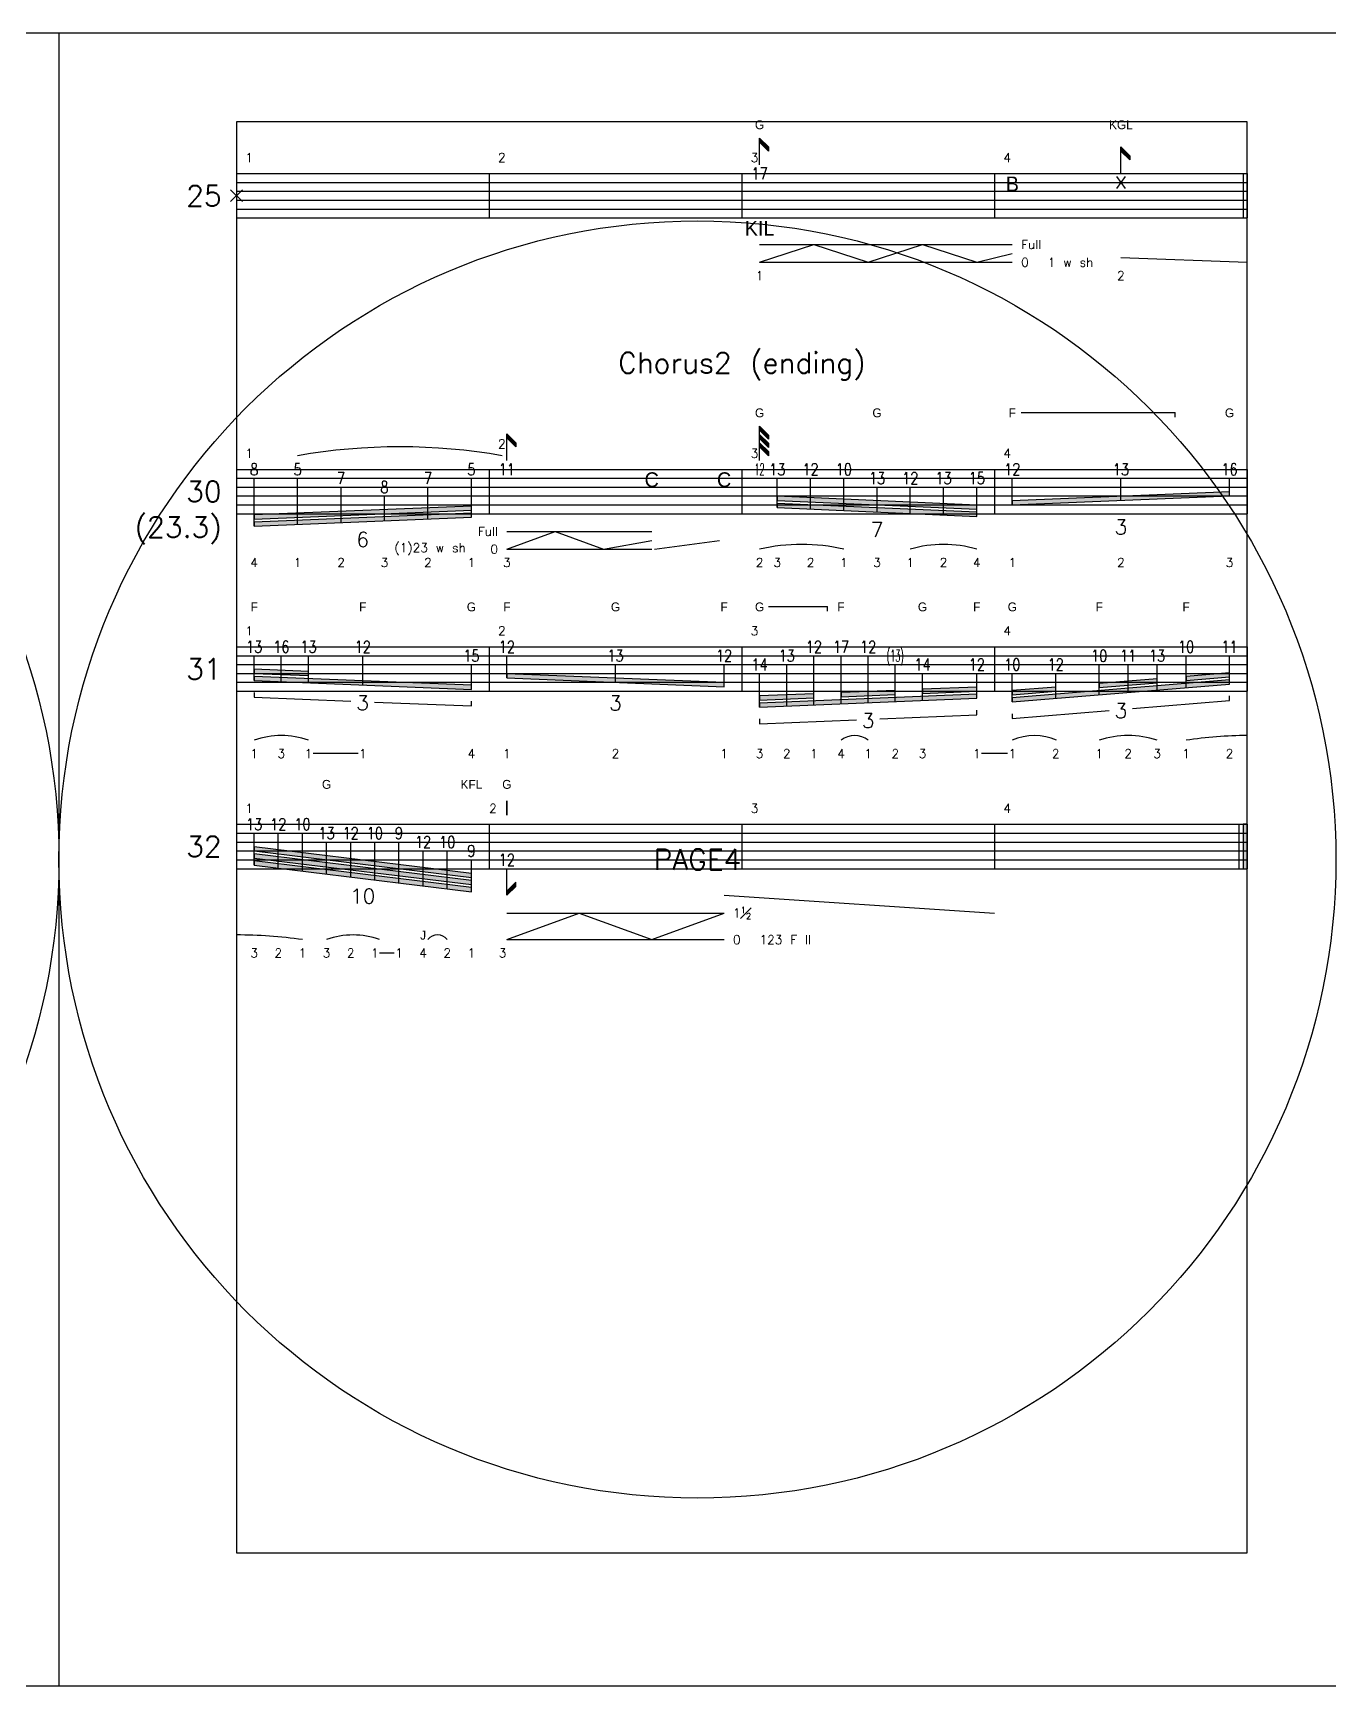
# Model space of a CAD drawing. Header units: millimetres. Extents: x 0 to 864, y 0 to 279.
# Drawn here: x 643.3 to 863.6, y 0 to 279.4 of the extents above; entities that cross this region are included whole.
import ezdxf
from ezdxf.enums import TextEntityAlignment as Align

# ---------------------------------------------------------------- set-up
doc = ezdxf.new("R2010")
doc.units = ezdxf.units.MM
doc.header["$PDMODE"] = 3
for name, color, linetype in [('art', 6, 'Continuous'), ('finger', 4, 'Continuous'), ('note', 7, 'Continuous'), ('staff', 7, 'Continuous')]:
    doc.layers.add(name, color=color, linetype=linetype)
doc.layers.add('hidden', color=4, linetype='Continuous', plot=False)
doc.styles.add('art', font='FINAAC_.TTF', dxfattribs={"height": 1.5})
doc.styles.add('finger', font='txt.shx', dxfattribs={"height": 1.5})
doc.styles.add('height15', font='txt.shx', dxfattribs={"height": 1.5})
doc.styles.add('height25', font='txt.shx', dxfattribs={"height": 2.5})
doc.styles.add('height35', font='txt.shx', dxfattribs={"height": 3.5})
doc.styles.add('rest', font='FINAAC_.TTF', dxfattribs={"height": 2.5})
doc.styles.add('width12', font='txt.shx', dxfattribs={"width": 1.2, "height": 2})
doc.styles.add('width5', font='txt.shx', dxfattribs={"width": 0.5, "height": 2})
doc.styles.add('width8', font='txt.shx', dxfattribs={"width": 0.8, "height": 2})

# ---------------------------------------------------------------- blocks, each defined once
blk = doc.blocks.new('page')
at = {"layer": 'hidden'}
for p, q in [((215.9, 279.4), (0, 279.4)), ((0, 279.4), (0, 0)), ((30, 264.4), (30, 22.5)), ((200.9, 264.4), (30, 264.4)), ((200.9, 22.5), (200.9, 264.4)), ((30, 22.5), (200.9, 22.5)), ((0, 0), (215.9, 0))]:
    blk.add_line(p, q, dxfattribs=at)
blk.add_circle((107.95, 139.7), 107.95, dxfattribs=at)
blk.add_point((30, 251.9), dxfattribs=at)
at = {"layer": 'hidden', "style": 'height35', "flags": 8}
blk.add_attdef('PAGE_NUM', text='', height=3.5, dxfattribs=at).set_placement((107.95, 139.7), align=Align.MIDDLE_CENTER)
blk = doc.blocks.new('barline_double')
at = {"layer": 'staff'}
for p, q in [((-0.7, 0), (-0.7, -7.5)), ((0, 0), (0, -7.5))]:
    blk.add_line(p, q, dxfattribs=at)
blk = doc.blocks.new('flag1_up')
at = {"layer": 'note'}
blk.add_hatch(color=256, dxfattribs=at).paths.add_polyline_path([(0, 4.5), (1.5, 3), (1.5, 2.3), (0, 3.8)])
blk.add_lwpolyline([(0, 4.5), (1.5, 3), (1.5, 2.3), (0, 3.8)], close=True, dxfattribs=at)
blk = doc.blocks.new('flag3_up')
at = {"layer": 'note'}
for p in [(0, 2.8), (0, 1.4), (0, 0)]:
    blk.add_blockref('flag1_up', p, dxfattribs=at)
blk = doc.blocks.new('barline_end')
at = {"layer": 'staff'}
blk.add_hatch(color=256, dxfattribs=at).paths.add_polyline_path([(0, 0), (-0.7, 0), (-0.7, -7.5), (0, -7.5)])
blk.add_line((-1.4, 0), (-1.4, -7.5), dxfattribs=at)
blk.add_lwpolyline([(0, 0), (-0.7, 0), (-0.7, -7.5), (0, -7.5)], close=True, dxfattribs=at)
blk = doc.blocks.new('flag1_down')
at = {"layer": 'note'}
blk.add_hatch(color=256, dxfattribs=at).paths.add_polyline_path([(0, -4.5), (1.5, -3), (1.5, -2.3), (0, -3.8)])
blk.add_lwpolyline([(0, -4.5), (1.5, -3), (1.5, -2.3), (0, -3.8)], close=True, dxfattribs=at)

msp = doc.modelspace()

# ---------------------------------------------------------------- hatches: boundary and pattern name
at = {"layer": 'note'}
for points in [[(845.6, 201.85), (808.88, 200.35), (808.88, 199.65), (845.6, 201.15)], [(717.43, 199.45), (680.7, 197.95), (680.7, 197.25), (717.43, 198.75)], [(802.88, 199.6), (769.15, 201.1), (769.15, 200.4), (802.88, 198.9)], [(802.88, 198.4), (769.15, 199.9), (769.15, 199.2), (802.88, 197.7)], [(717.43, 198.25), (680.7, 196.75), (680.7, 196.05), (717.43, 197.55)], [(689.88, 171.47), (680.7, 171.85), (680.7, 171.15), (689.88, 170.78)], [(717.43, 169.15), (680.7, 170.65), (680.7, 169.95), (717.43, 168.45)], [(760.15, 169.6), (723.42, 171.1), (723.42, 170.4), (760.15, 168.9)], [(845.6, 171.25), (838.26, 170.65), (838.26, 169.95), (845.6, 170.55)], [(775.33, 167.72), (766.15, 167.35), (766.15, 166.65), (775.33, 167.03)], [(802.88, 167.65), (766.15, 166.15), (766.15, 165.45), (802.88, 166.95)], [(789.1, 168.29), (779.92, 167.91), (779.92, 167.21), (789.1, 167.59)], [(802.88, 168.85), (793.69, 168.47), (793.69, 167.78), (802.88, 168.15)], [(845.6, 170.05), (808.88, 167.05), (808.88, 166.35), (845.6, 169.35)], [(816.22, 168.85), (808.88, 168.25), (808.88, 167.55), (816.22, 168.15)], [(833.36, 170.25), (823.57, 169.45), (823.57, 168.75), (833.36, 169.55)], [(717.43, 137.35), (680.7, 141.85), (680.7, 141.15), (717.43, 136.65)], [(717.43, 136.15), (680.7, 140.65), (680.7, 139.95), (717.43, 135.45)], [(717.43, 134.95), (680.7, 139.45), (680.7, 138.75), (717.43, 134.25)]]:
    msp.add_hatch(color=256, dxfattribs=at).paths.add_polyline_path(points)

# ---------------------------------------------------------------- linework, layer by layer
at = {"layer": 'art'}
for p, q in [((810.38, 215.25), (836.42, 215.25)), ((836.42, 214.45), (836.42, 215.25)), ((767.65, 182.45), (777.63, 182.45)), ((777.63, 181.65), (777.63, 182.45))]:
    msp.add_line(p, q, dxfattribs=at)
at = {"layer": 'finger'}
for p, q in [((766.15, 243.65), (808.88, 243.65)), ((766.15, 240.65), (775.33, 243.65)), ((775.33, 243.65), (784.51, 240.65)), ((784.51, 240.65), (793.69, 243.65)), ((793.69, 243.65), (802.88, 240.65)), ((766.15, 240.65), (808.88, 240.65)), ((802.88, 240.65), (808.88, 242.15)), ((827.24, 241.45), (848.6, 240.65)), ((723.42, 192.15), (731.59, 195.15)), ((723.42, 195.15), (747.91, 195.15)), ((731.59, 195.15), (739.75, 192.15)), ((739.75, 192.15), (747.91, 193.65)), ((748.41, 192.15), (759.35, 193.65)), ((723.42, 192.15), (747.91, 192.15)), ((690.68, 157.65), (698.26, 157.65)), ((803.68, 157.65), (808.08, 157.65)), ((760.15, 133.65), (805.88, 130.65)), ((723.42, 130.65), (760.15, 130.65)), ((723.42, 126.15), (735.67, 130.65)), ((735.67, 130.65), (747.91, 126.15)), ((747.91, 126.15), (760.15, 130.65)), ((723.42, 126.15), (760.15, 126.15)), ((701.9, 123.95), (704.38, 123.95))]:
    msp.add_line(p, q, dxfattribs=at)
for centre, radius, start, end in [((773.27, 160.86), 32.09, 77.1798, 102.8202), ((797.25, 172.8), 20.15, 73.7993, 106.2007), ((685.29, 147.08), 13.57, 70.2289, 109.7711), ((782.22, 156.96), 3.69, 51.5694, 128.4306), ((812.62, 151.46), 9.19, 65.9148, 114.0852), ((828.46, 145.26), 15.39, 71.4424, 108.5576), ((848.6, 93.36), 67.29, 90, 98.844), ((677.7, 48.69), 78.26, 81.8004, 90), ((697.42, 114), 12.95, 69.7531, 110.2469), ((711.7, 124.97), 2.02, 35.7671, 144.2329)]:
    msp.add_arc(centre, radius, start, end, dxfattribs=at)
at = {"layer": 'hidden'}
for p, q in [((720.43, 255.65), (720.43, 248.15)), ((763.15, 255.65), (763.15, 248.15)), ((805.88, 255.65), (805.88, 248.15)), ((720.43, 205.65), (720.43, 198.15)), ((763.15, 205.65), (763.15, 198.15)), ((805.88, 205.65), (805.88, 198.15)), ((720.43, 175.65), (720.43, 168.15)), ((763.15, 175.65), (763.15, 168.15)), ((805.88, 175.65), (805.88, 168.15)), ((720.43, 145.65), (720.43, 138.15)), ((763.15, 145.65), (763.15, 138.15)), ((805.88, 145.65), (805.88, 138.15))]:
    msp.add_line(p, q, dxfattribs=at)
at = {"layer": 'note'}
for p, q in [((766.15, 257.15), (766.15, 261.65)), ((827.24, 255.65), (827.24, 260.15)), ((766.15, 207.15), (766.15, 212.95)), ((723.42, 207.15), (723.42, 211.65)), ((680.7, 196.05), (680.7, 204.15)), ((688.04, 196.35), (688.04, 204.15)), ((717.43, 197.55), (717.43, 204.15)), ((769.15, 199.2), (769.15, 204.15)), ((774.77, 198.95), (774.77, 204.15)), ((780.39, 198.7), (780.39, 204.15)), ((808.88, 199.65), (808.88, 204.15)), ((827.24, 200.4), (827.24, 204.15)), ((845.6, 201.15), (845.6, 204.15)), ((695.39, 196.65), (695.39, 202.65)), ((710.08, 197.25), (710.08, 202.65)), ((786.01, 198.45), (786.01, 202.65)), ((791.63, 198.2), (791.63, 202.65)), ((797.25, 197.95), (797.25, 202.65)), ((802.88, 197.7), (802.88, 202.65)), ((702.73, 196.95), (702.73, 201.15)), ((680.7, 169.95), (680.7, 174.15)), ((685.29, 169.76), (685.29, 174.15)), ((689.88, 169.57), (689.88, 174.15)), ((699.06, 169.2), (699.06, 174.15)), ((723.42, 170.4), (723.42, 174.15)), ((775.33, 165.82), (775.33, 174.15)), ((779.92, 166.01), (779.92, 174.15)), ((784.51, 166.2), (784.51, 174.15)), ((838.26, 168.75), (838.26, 174.15)), ((845.6, 169.35), (845.6, 174.15)), ((717.43, 168.45), (717.43, 172.65)), ((741.79, 169.65), (741.79, 172.65)), ((760.15, 168.9), (760.15, 172.65)), ((766.15, 165.45), (766.15, 171.15)), ((770.74, 165.64), (770.74, 172.65)), ((789.1, 166.39), (789.1, 172.65)), ((793.69, 166.57), (793.69, 171.15)), ((802.88, 166.95), (802.88, 171.15)), ((808.88, 166.35), (808.88, 171.15)), ((816.22, 166.95), (816.22, 171.15)), ((823.57, 167.55), (823.57, 172.65)), ((828.46, 167.95), (828.46, 172.65)), ((833.36, 168.35), (833.36, 172.65)), ((680.7, 167.95), (680.7, 167.15)), ((680.7, 167.15), (697.06, 166.48)), ((701.06, 166.32), (717.43, 165.65)), ((717.43, 165.65), (717.43, 166.45)), ((802.88, 164.15), (802.88, 164.95)), ((808.88, 163.55), (825.24, 164.89)), ((829.23, 165.21), (845.6, 166.55)), ((845.6, 166.55), (845.6, 167.35)), ((766.15, 163.45), (766.15, 162.65)), ((766.15, 162.65), (782.51, 163.32)), ((786.51, 163.48), (802.88, 164.15)), ((808.88, 164.35), (808.88, 163.55)), ((680.7, 138.75), (680.7, 144.15)), ((684.78, 138.25), (684.78, 144.15)), ((688.86, 137.75), (688.86, 144.15)), ((692.94, 137.25), (692.94, 142.65)), ((697.02, 136.75), (697.02, 142.65)), ((701.1, 136.25), (701.1, 142.65)), ((705.18, 135.75), (705.18, 142.65)), ((709.26, 135.25), (709.26, 141.15)), ((713.34, 134.75), (713.34, 141.15)), ((717.43, 134.25), (717.43, 139.65)), ((723.42, 133.65), (723.42, 138.15))]:
    msp.add_line(p, q, dxfattribs=at)
for points in [[(845.6, 201.85), (808.88, 200.35), (808.88, 199.65), (845.6, 201.15)], [(717.43, 199.45), (680.7, 197.95), (680.7, 197.25), (717.43, 198.75)], [(802.88, 199.6), (769.15, 201.1), (769.15, 200.4), (802.88, 198.9)], [(802.88, 198.4), (769.15, 199.9), (769.15, 199.2), (802.88, 197.7)], [(717.43, 198.25), (680.7, 196.75), (680.7, 196.05), (717.43, 197.55)], [(689.88, 171.47), (680.7, 171.85), (680.7, 171.15), (689.88, 170.78)], [(717.43, 169.15), (680.7, 170.65), (680.7, 169.95), (717.43, 168.45)], [(760.15, 169.6), (723.42, 171.1), (723.42, 170.4), (760.15, 168.9)], [(845.6, 171.25), (838.26, 170.65), (838.26, 169.95), (845.6, 170.55)], [(775.33, 167.72), (766.15, 167.35), (766.15, 166.65), (775.33, 167.03)], [(802.88, 167.65), (766.15, 166.15), (766.15, 165.45), (802.88, 166.95)], [(789.1, 168.29), (779.92, 167.91), (779.92, 167.21), (789.1, 167.59)], [(802.88, 168.85), (793.69, 168.47), (793.69, 167.78), (802.88, 168.15)], [(845.6, 170.05), (808.88, 167.05), (808.88, 166.35), (845.6, 169.35)], [(816.22, 168.85), (808.88, 168.25), (808.88, 167.55), (816.22, 168.15)], [(833.36, 170.25), (823.57, 169.45), (823.57, 168.75), (833.36, 169.55)], [(717.43, 137.35), (680.7, 141.85), (680.7, 141.15), (717.43, 136.65)], [(717.43, 136.15), (680.7, 140.65), (680.7, 139.95), (717.43, 135.45)], [(717.43, 134.95), (680.7, 139.45), (680.7, 138.75), (717.43, 134.25)]]:
    msp.add_lwpolyline(points, close=True, dxfattribs=at)
msp.add_arc((705.34, 109.11), 100.35, 80.0782, 99.9218, dxfattribs=at)
at = {"layer": 'staff'}
for p, q in [((677.7, 255.65), (677.7, 248.15)), ((677.7, 255.65), (848.6, 255.65)), ((848.6, 255.65), (848.6, 248.15)), ((677.7, 254.15), (848.6, 254.15)), ((677.7, 252.65), (848.6, 252.65)), ((677.7, 251.15), (848.6, 251.15)), ((677.7, 249.65), (848.6, 249.65)), ((677.7, 248.15), (848.6, 248.15)), ((677.7, 205.65), (848.6, 205.65)), ((677.7, 204.15), (848.6, 204.15)), ((763.15, 205.65), (763.15, 198.15)), ((848.6, 205.65), (848.6, 198.15)), ((848.6, 205.65), (848.6, 198.15)), ((677.7, 202.65), (848.6, 202.65)), ((677.7, 201.15), (848.6, 201.15)), ((677.7, 199.65), (848.6, 199.65)), ((677.7, 198.15), (848.6, 198.15)), ((677.7, 175.65), (677.7, 168.15)), ((677.7, 175.65), (848.6, 175.65)), ((677.7, 174.15), (848.6, 174.15)), ((763.15, 175.65), (763.15, 168.15)), ((763.15, 175.65), (763.15, 168.15)), ((848.6, 175.65), (848.6, 168.15)), ((677.7, 172.65), (848.6, 172.65)), ((677.7, 171.15), (848.6, 171.15)), ((677.7, 169.65), (848.6, 169.65)), ((677.7, 168.15), (848.6, 168.15)), ((677.7, 145.65), (677.7, 138.15)), ((677.7, 145.65), (848.6, 145.65)), ((848.6, 145.65), (848.6, 138.15)), ((677.7, 144.15), (848.6, 144.15)), ((677.7, 142.65), (848.6, 142.65)), ((677.7, 141.15), (848.6, 141.15)), ((677.7, 139.65), (848.6, 139.65)), ((677.7, 138.15), (848.6, 138.15))]:
    msp.add_line(p, q, dxfattribs=at)

# ---------------------------------------------------------------- block references
at = {"layer": 'note'}
for name, p in [('flag1_up', (766.15, 257.15)), ('flag1_up', (827.24, 255.65)), ('flag3_up', (766.15, 205.65)), ('flag1_up', (723.42, 207.15)), ('flag1_down', (723.42, 138.15))]:
    msp.add_blockref(name, p, dxfattribs=at)
at = {"layer": 'staff'}
for p, values in [((431.8, 0), {'PAGE_NUM': 'PAGE3'}), ((647.7, 0), {'PAGE_NUM': 'PAGE4'})]:
    msp.add_blockref('page', p, dxfattribs=at).add_auto_attribs(values)
for name, p in [('barline_double', (848.6, 255.65)), ('barline_end', (848.6, 145.65))]:
    msp.add_blockref(name, p, dxfattribs=at)

# ---------------------------------------------------------------- texts
at = {"layer": 'art', "style": 'art'}
for s, p in [('G', (766.15, 263.15)), ('KGL', (827.24, 263.15)), ('G', (766.15, 214.45)), ('G', (786.01, 214.45)), ('F', (808.88, 214.45)), ('G', (845.6, 214.45)), ('F', (680.7, 181.65)), ('F', (699.06, 181.65)), ('G', (717.43, 181.65)), ('F', (723.42, 181.65)), ('G', (741.79, 181.65)), ('F', (760.15, 181.65)), ('G', (766.15, 181.65)), ('F', (779.92, 181.65)), ('G', (793.69, 181.65)), ('F', (802.88, 181.65)), ('G', (808.88, 181.65)), ('F', (823.57, 181.65)), ('F', (838.26, 181.65)), ('G', (692.94, 151.65)), ('KFL', (717.43, 151.65)), ('G', (723.42, 151.65))]:
    msp.add_text(s, height=1.5, dxfattribs=at).set_placement(p, align=Align.CENTER)
at = {"layer": 'finger'}
for s, style, p in [('1', 'finger', (766.15, 237.65)), ('2', 'finger', (827.24, 237.65)), ('4', 'finger', (680.7, 189.15)), ('1', 'finger', (688.04, 189.15)), ('2', 'finger', (695.39, 189.15)), ('3', 'finger', (702.73, 189.15)), ('2', 'finger', (710.08, 189.15)), ('1', 'finger', (717.43, 189.15)), ('3', 'finger', (723.42, 189.15)), ('2', 'finger', (766.15, 189.15)), ('3', 'finger', (769.15, 189.15)), ('2', 'finger', (774.77, 189.15)), ('1', 'finger', (780.39, 189.15)), ('3', 'finger', (786.01, 189.15)), ('1', 'finger', (791.63, 189.15)), ('2', 'finger', (797.25, 189.15)), ('4', 'finger', (802.88, 189.15)), ('1', 'finger', (808.88, 189.15)), ('2', 'finger', (827.24, 189.15)), ('3', 'finger', (845.6, 189.15)), ('1', 'finger', (680.7, 156.85)), ('3', 'finger', (685.29, 156.85)), ('1', 'finger', (689.88, 156.85)), ('1', 'finger', (699.06, 156.85)), ('4', 'finger', (717.43, 156.85)), ('1', 'finger', (723.42, 156.85)), ('2', 'finger', (741.79, 156.85)), ('1', 'finger', (760.15, 156.85)), ('3', 'finger', (766.15, 156.85)), ('2', 'finger', (770.74, 156.85)), ('1', 'finger', (775.33, 156.85)), ('4', 'finger', (779.92, 156.85)), ('1', 'finger', (784.51, 156.85)), ('2', 'finger', (789.1, 156.85)), ('3', 'finger', (793.69, 156.85)), ('1', 'finger', (802.88, 156.85)), ('1', 'finger', (808.88, 156.85)), ('2', 'finger', (816.22, 156.85)), ('1', 'finger', (823.57, 156.85)), ('2', 'finger', (828.46, 156.85)), ('3', 'finger', (833.36, 156.85)), ('1', 'finger', (838.26, 156.85)), ('2', 'finger', (845.6, 156.85)), ('J', 'art', (709.26, 126.15)), ('3', 'finger', (680.7, 123.15)), ('2', 'finger', (684.78, 123.15)), ('1', 'finger', (688.86, 123.15)), ('3', 'finger', (692.94, 123.15)), ('2', 'finger', (697.02, 123.15)), ('1', 'finger', (701.1, 123.15)), ('1', 'finger', (705.18, 123.15)), ('4', 'finger', (709.26, 123.15)), ('2', 'finger', (713.34, 123.15)), ('1', 'finger', (717.43, 123.15)), ('3', 'finger', (722.7, 123.15))]:
    msp.add_text(s, height=1.5, dxfattribs=dict(at, style=style)).set_placement(p, align=Align.CENTER)
at = {"layer": 'finger', "char_height": 1.5, "style": 'finger'}
for s, insert, width, attachment_point in [('Full', (810.38, 243.65), 4.5, 4), ('0', (810.38, 240.65), 4.5, 4), ('1 w sh', (814.88, 240.65), 11.0455, 4), ('Full', (721.93, 195.15), 4.5, 6), ('(1)23 w sh', (716.47, 192.15), 13.5429, 6), ('0', (721.93, 192.15), 4.5, 6), ('\\A1;1{\\H0.7x;\\S1#2;}', (761.65, 130.65), 4.5, 4), ('0', (761.65, 126.15), 4.5, 4), ('123 F ll', (766.15, 126.15), 11.0455, 4)]:
    msp.add_mtext(s, dxfattribs=dict(at, insert=insert, width=width, attachment_point=attachment_point))
at = {"layer": 'note'}
for s, style, width, p in [('17', 'width8', 0.8, (766.15, 255.65)), ('X', 'width12', 1.2, (827.24, 254.15)), ('8', 'width8', 0.8, (680.7, 205.65)), ('5', 'width8', 0.8, (688.04, 205.65)), ('7', 'width8', 0.8, (695.39, 204.15)), ('7', 'width8', 0.8, (710.08, 204.15)), ('5', 'width8', 0.8, (717.43, 205.65)), ('11', 'width8', 0.8, (723.42, 205.65)), ('12', 'width5', 0.5, (766.15, 205.65)), ('13', 'width8', 0.8, (769.15, 205.65)), ('12', 'width8', 0.8, (774.77, 205.65)), ('10', 'width8', 0.8, (780.39, 205.65)), ('13', 'width8', 0.8, (786.01, 204.15)), ('12', 'width8', 0.8, (791.63, 204.15)), ('13', 'width8', 0.8, (797.25, 204.15)), ('15', 'width8', 0.8, (802.88, 204.15)), ('12', 'width8', 0.8, (808.88, 205.65)), ('13', 'width8', 0.8, (827.24, 205.65)), ('16', 'width8', 0.8, (845.6, 205.65)), ('8', 'width8', 0.8, (702.73, 202.65)), ('13', 'width8', 0.8, (680.7, 175.65)), ('16', 'width8', 0.8, (685.29, 175.65)), ('13', 'width8', 0.8, (689.88, 175.65)), ('12', 'width8', 0.8, (699.06, 175.65)), ('12', 'width8', 0.8, (723.42, 175.65)), ('12', 'width8', 0.8, (775.33, 175.65)), ('17', 'width8', 0.8, (779.92, 175.65)), ('12', 'width8', 0.8, (784.51, 175.65)), ('10', 'width8', 0.8, (838.26, 175.65)), ('11', 'width8', 0.8, (845.6, 175.65)), ('15', 'width8', 0.8, (717.43, 174.15)), ('13', 'width8', 0.8, (741.79, 174.15)), ('12', 'width8', 0.8, (760.15, 174.15)), ('14', 'width8', 0.8, (766.15, 172.65)), ('13', 'width8', 0.8, (770.74, 174.15)), ('(13)', 'width5', 0.5, (789.1, 174.15)), ('14', 'width8', 0.8, (793.69, 172.65)), ('12', 'width8', 0.8, (802.88, 172.65)), ('10', 'width8', 0.8, (808.88, 172.65)), ('12', 'width8', 0.8, (816.22, 172.65)), ('10', 'width8', 0.8, (823.57, 174.15)), ('11', 'width8', 0.8, (828.46, 174.15)), ('13', 'width8', 0.8, (833.36, 174.15)), ('13', 'width8', 0.8, (680.7, 145.65)), ('12', 'width8', 0.8, (684.78, 145.65)), ('10', 'width8', 0.8, (688.86, 145.65)), ('13', 'width8', 0.8, (692.94, 144.15)), ('12', 'width8', 0.8, (697.02, 144.15)), ('10', 'width8', 0.8, (701.1, 144.15)), ('9', 'width8', 0.8, (705.18, 144.15)), ('12', 'width8', 0.8, (709.26, 142.65)), ('10', 'width8', 0.8, (713.34, 142.65)), ('9', 'width8', 0.8, (717.43, 141.15)), ('12', 'width8', 0.8, (723.42, 139.65))]:
    msp.add_text(s, height=2, dxfattribs=dict(at, style=style, width=width)).set_placement(p, align=Align.MIDDLE_CENTER)
at = {"layer": 'note', "style": 'rest'}
for s, p in [('B', (808.88, 252.65)), ('KIL', (766.15, 245.15)), ('C', (747.91, 202.65)), ('C', (760.15, 202.65)), ('I', (723.42, 147.15))]:
    msp.add_text(s, height=2.5, dxfattribs=at).set_placement(p, align=Align.CENTER)
at = {"layer": 'note', "style": 'height25'}
for s, p in [('7', (786.01, 195.45)), ('3', (827.24, 195.9)), ('6', (699.06, 193.8)), ('3', (699.06, 166.2)), ('3', (741.79, 166.15)), ('3', (827.24, 164.85)), ('3', (784.51, 163.2)), ('10', (699.06, 133.5))]:
    msp.add_text(s, height=2.5, dxfattribs=at).set_placement(p, align=Align.MIDDLE_CENTER)
at = {"layer": 'staff', "style": 'height15'}
for s, p in [('1', (679.2, 257.15)), ('2', (721.93, 257.15)), ('3', (764.65, 257.15)), ('4', (807.38, 257.15)), ('2', (721.93, 208.75)), ('1', (679.2, 207.15)), ('3', (764.65, 207.15)), ('4', (807.38, 207.15)), ('4', (807.38, 207.15)), ('1', (679.2, 177.15)), ('2', (721.93, 177.15)), ('3', (764.65, 177.15)), ('4', (807.38, 177.15)), ('1', (679.2, 147.15)), ('2', (720.43, 147.15)), ('3', (764.65, 147.15)), ('4', (807.38, 147.15))]:
    msp.add_text(s, height=1.5, dxfattribs=at).set_placement(p, align=Align.BOTTOM_LEFT)
at = {"layer": 'staff', "style": 'height35'}
msp.add_text('Chorus2 (ending)', height=3.5, dxfattribs=at).set_placement((763.15, 221.9), align=Align.CENTER)
at = {"layer": 'staff', "style": 'height35', "flags": 8}
for tag, p in [('25', (675.2, 251.9)), ('30', (675.2, 201.9)), ('(23.3)', (675.2, 195.9)), ('31', (675.2, 171.9)), ('32', (675.2, 141.9))]:
    msp.add_attdef(tag, text='<n>', height=3.5, dxfattribs=at).set_placement(p, align=Align.MIDDLE_RIGHT)

doc.saveas('drawing.dxf')
